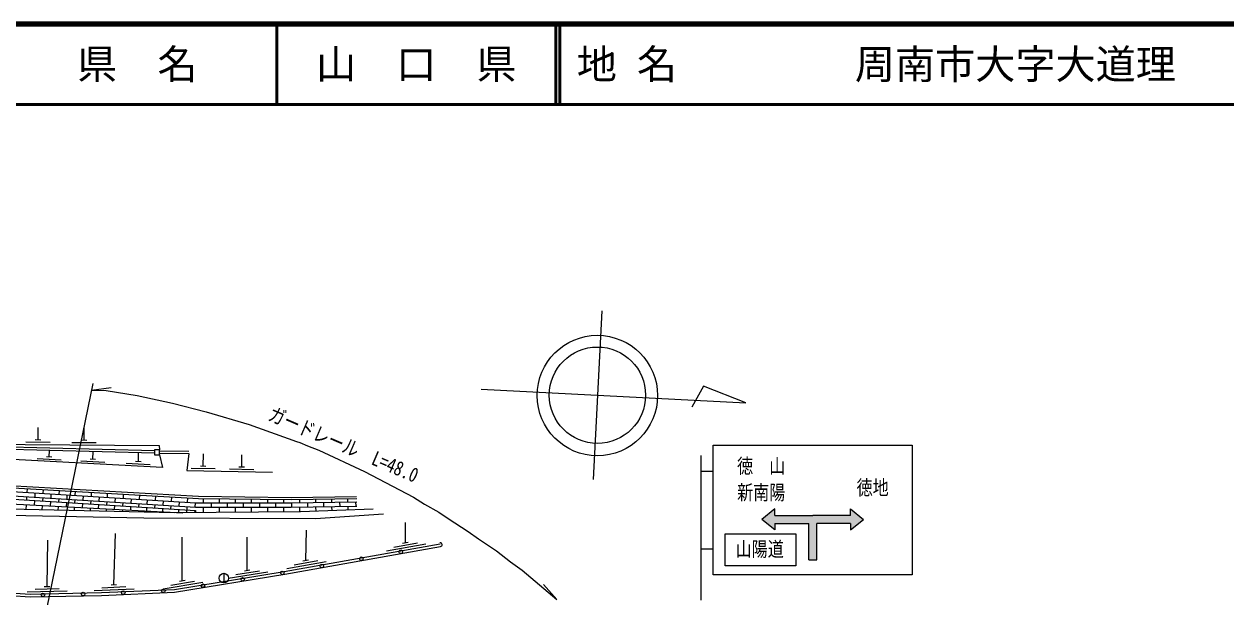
# Model space of a CAD drawing. Units: millimetres at full size, sheet at 1:1000; details may follow other scales. Extents: x 40000 to 680000, y 20000 to 380000.
# Drawn here: x 301508 to 451262, y 308656 to 380000 of the extents above; entities that cross this region are included whole.
import ezdxf
from ezdxf.enums import TextEntityAlignment as Align

# ---------------------------------------------------------------- set-up
doc = ezdxf.new("R2010")
doc.units = ezdxf.units.MM
doc.header["$LTSCALE"] = 1000
doc.linetypes.add('DASHED', pattern=[7.5, 6, -1.5])
for name, color, linetype, lineweight in [('M-BGD', 7, 'Continuous', 25), ('M-BMK-SRVR', 3, 'Continuous', 25), ('M-STR-HTXT', 7, 'Continuous', 13), ('M-STR-STRC', 7, 'Continuous', 25), ('M-TTL', 2, 'Continuous', 140), ('M-TTL-LINE', 7, 'Continuous', 50)]:
    doc.layers.add(name, color=color, linetype=linetype, lineweight=lineweight)
doc.layers.add('M-TTL-TXT', color=7, linetype='Continuous')
doc.styles.add('ＭＳ ゴシック', font='')
doc.styles.get('ＭＳ ゴシック').set_extended_font_data('MS Gothic')

msp = doc.modelspace()

# ---------------------------------------------------------------- hatches: boundary and pattern name
at = {"layer": 'M-STR-STRC'}
msp.add_hatch(color=256, dxfattribs=at).paths.add_polyline_path([(406095, 318316), (404474, 319616), (404474, 318816), (399773, 318816), (395072, 318816), (395072, 319616), (393450, 318316), (395072, 317016), (395072, 317816), (399273, 317816), (399273, 313260), (400273, 313260), (400273, 317816), (404474, 317816), (404474, 317016)])

# ---------------------------------------------------------------- linework, layer by layer
at = {"layer": 'M-BGD'}
for p, q in [((303252, 328243), (303263, 329743)), ((308984, 328199), (308995, 329699)), ((302902, 328245), (303602, 328240)), ((308634, 328202), (309334, 328196)), ((317770, 326542), (275062, 327635)), ((317770, 326842), (275069, 327935)), ((301749, 327954), (304749, 327931)), ((304642, 326125), (304682, 326874)), ((307481, 327910), (310481, 327888)), ((310079, 325839), (310126, 326738)), ((315759, 325541), (315786, 326593)), ((322046, 326523), (321788, 324396)), ((303129, 325904), (306125, 325746)), ((304293, 326143), (304992, 326106)), ((308565, 325618), (311561, 325461)), ((309729, 325858), (310428, 325821)), ((314245, 325320), (317241, 325163)), ((315410, 325560), (316109, 325523)), ((318375, 326357), (318772, 324783)), ((323826, 324958), (323853, 326458)), ((328634, 324870), (328661, 326370)), ((321788, 324396), (332446, 324200)), ((322320, 324686), (325320, 324631)), ((323476, 324965), (324176, 324952)), ((327128, 324598), (330128, 324542)), ((328284, 324876), (328984, 324864)), ((301898, 322150), (301868, 321677)), ((303894, 322037), (303864, 321553)), ((288080, 321593), (322854, 319430)), ((288222, 320858), (321301, 319122)), ((301835, 321138), (301810, 320739)), ((302808, 320677), (302772, 320095)), ((302866, 321615), (302833, 321076)), ((303831, 321014), (303806, 320614)), ((304804, 320552), (304769, 319990)), ((304862, 321491), (304829, 320952)), ((305827, 320890), (305802, 320490)), ((305891, 321923), (305861, 321429)), ((306859, 321367), (306825, 320827)), ((307823, 320765), (307798, 320366)), ((307888, 321810), (307857, 321305)), ((308855, 321243), (308821, 320703)), ((309819, 320641), (309794, 320242)), ((309885, 321696), (309853, 321181)), ((310851, 321119), (310817, 320579)), ((311815, 320517), (311791, 320118)), ((311882, 321582), (311849, 321057)), ((312847, 320994), (312813, 320455)), ((313878, 321469), (313845, 320932)), ((314843, 320870), (314810, 320331)), ((315875, 321355), (315841, 320808)), ((316839, 320746), (316806, 320207)), ((317872, 321241), (317837, 320684)), ((318835, 320622), (318802, 320083)), ((319869, 321128), (319834, 320560)), ((320832, 320498), (320798, 319958)), ((321866, 321014), (321830, 320436)), ((323827, 320928), (323828, 320371)), ((325827, 320901), (325828, 320372)), ((327827, 320873), (327828, 320373)), ((329827, 320845), (329828, 320374)), ((331827, 320818), (331828, 320375)), ((333827, 320790), (333828, 320376)), ((335821, 320793), (335827, 320393)), ((337821, 320824), (337827, 320424)), ((339821, 320854), (339827, 320455)), ((341821, 320885), (341827, 320486)), ((342827, 320501), (342835, 319961)), ((301773, 320147), (301735, 319528)), ((303770, 320042), (303736, 319483)), ((305768, 319937), (305737, 319438)), ((306800, 320428), (306766, 319885)), ((307765, 319832), (307738, 319393)), ((308796, 320304), (308764, 319780)), ((309762, 319728), (309739, 319348)), ((310792, 320180), (310761, 319675)), ((311760, 319623), (311740, 319303)), ((312789, 320056), (312758, 319570)), ((313757, 319518), (313741, 319258)), ((313812, 320393), (313787, 319994)), ((314785, 319932), (314756, 319465)), ((315754, 319413), (315742, 319213)), ((315808, 320269), (315783, 319870)), ((316781, 319807), (316753, 319361)), ((317752, 319308), (317743, 319168)), ((317804, 320145), (317779, 319745)), ((318777, 319683), (318750, 319256)), ((319749, 319203), (319744, 319123)), ((319800, 320021), (319775, 319621)), ((320773, 319559), (320748, 319151)), ((321796, 319896), (321748, 319125)), ((322769, 319435), (322751, 319133)), ((322828, 320374), (322794, 319834)), ((322854, 319430), (322859, 319164)), ((323828, 319830), (323828, 319142)), ((324828, 320371), (324828, 319831)), ((325828, 319831), (325828, 319158)), ((326828, 320372), (326828, 319832)), ((327828, 319832), (327828, 319174)), ((328828, 320373), (328828, 319833)), ((329828, 319834), (329828, 319190)), ((330828, 320375), (330828, 319834)), ((331828, 319835), (331828, 319206)), ((332828, 320376), (332828, 319835)), ((333828, 319836), (333828, 319222)), ((334828, 320377), (334836, 319837)), ((335836, 319852), (335845, 319238)), ((336827, 320408), (336836, 319868)), ((337836, 319883), (337844, 319313)), ((338827, 320439), (338836, 319899)), ((339835, 319914), (339843, 319391)), ((340827, 320470), (340835, 319930)), ((341835, 319945), (341843, 319469)), ((349018, 315427), (349052, 317915)), ((312698, 310171), (312916, 316560)), ((321226, 310674), (321229, 316086)), ((329317, 311984), (329300, 316086)), ((336602, 313211), (336712, 316978)), ((304385, 309958), (304481, 315730)), ((346663, 314397), (351585, 315276)), ((347594, 314868), (350548, 315395)), ((348674, 315365), (349363, 315488)), ((334246, 312181), (339168, 313059)), ((335178, 312652), (338131, 313179)), ((336257, 313149), (336946, 313272)), ((326403, 311598), (326403, 310398)), ((326945, 310992), (331880, 311792)), ((327884, 311448), (330845, 311928)), ((328971, 311928), (329662, 312040)), ((312348, 310156), (313048, 310187)), ((318854, 309683), (323790, 310482)), ((319794, 310139), (322755, 310618)), ((320881, 310619), (321572, 310730)), ((301898, 309305), (306897, 309412)), ((302892, 309627), (305891, 309690)), ((304035, 309951), (304735, 309966)), ((310227, 309461), (315222, 309682)), ((311213, 309805), (314210, 309937))]:
    msp.add_line(p, q, dxfattribs=at)
at = {"layer": 'M-BGD', "linetype": 'DASHED'}
for p, q in [((318370, 326853), (322048, 326823)), ((318370, 326553), (322046, 326523))]:
    msp.add_line(p, q, dxfattribs=at)
at = {"layer": 'M-BGD'}
for points in [[(251770, 339457), (244670, 331644), (243486, 329507), (240925, 319993), (241708, 318352), (244618, 317828), (259481, 316694), (283862, 314940), (289051, 319036), (316430, 318492), (337841, 318421), (346301, 318997)], [(345013, 319593), (335972, 319239), (320206, 319113), (288421, 319826), (283623, 316072), (248621, 318750), (244156, 319272), (242212, 320021), (245133, 330418), (252545, 338894)], [(318772, 324783), (289981, 326293), (279086, 326849), (280103, 330097)], [(279392, 327824), (318350, 327528), (318370, 326957)], [(287817, 322952), (323227, 320936), (334802, 320777), (342954, 320903)], [(287830, 323202), (323235, 321186), (334802, 321027), (342950, 321153)], [(287895, 322546), (322883, 320370), (334803, 320377), (342960, 320503)], [(288001, 321998), (322866, 319830), (334807, 319836), (342968, 319963)], [(291237, 309471), (291713, 309716), (302276, 309013), (311161, 309202), (320239, 309603), (333926, 311819), (353351, 315286)], [(292448, 309316), (302268, 308663), (311173, 308853), (320275, 309254), (333985, 311474), (353413, 314942)]]:
    msp.add_lwpolyline(points, dxfattribs=at)
msp.add_lwpolyline([(317770, 326357), (318370, 326357), (318370, 326957), (317770, 326957)], close=True, dxfattribs=at)
for centre, radius in [((348451, 314285), 225), ((343529, 313406), 225), ((326403, 310998), 600), ((333684, 311653), 225), ((338607, 312527), 225), ((323812, 310055), 225), ((328748, 310854), 225), ((303869, 308922), 225), ((308868, 309029), 225), ((313865, 309197), 225), ((318860, 309417), 225)]:
    msp.add_circle(centre, radius, dxfattribs=at)
msp.add_arc((353373, 315163), 225, 280.11993, 100.11993, dxfattribs=at)
at = {"layer": 'M-BMK-SRVR'}
for p, q in [((373493, 344268), (372401, 323296)), ((358467, 334536), (391451, 332819)), ((386181, 334901), (384697, 332293)), ((391451, 332819), (386181, 334901))]:
    msp.add_line(p, q, dxfattribs=at)
for centre, radius in [((372945, 333740), 7500), ((372947, 333782), 6000)]:
    msp.add_circle(centre, radius, dxfattribs=at)
at = {"layer": 'M-STR-HTXT'}
for p, q in [((310087, 335247), (304044, 305947)), ((309912, 334400), (312344, 334742)), ((367882, 308357), (366250, 310191))]:
    msp.add_line(p, q, dxfattribs=at)
msp.add_lwpolyline([(309912, 334400), (311758, 334377), (315592, 333748), (320009, 332808), (324184, 331722), (329543, 330132), (335471, 328002), (335858, 327891), (336826, 327464), (338242, 326928), (343932, 324290), (350015, 321082), (351399, 320223), (353198, 319202), (354345, 318425), (356858, 316811), (358113, 315881), (360386, 314391), (362124, 313018), (363581, 312010), (367882, 308357)], dxfattribs=at)
at = {"layer": 'M-STR-STRC'}
for p, q in [((385867, 308261), (385867, 326264)), ((385867, 324305), (387367, 324305)), ((395072, 319616), (393450, 318316)), ((395072, 318816), (395072, 319616)), ((404474, 318816), (404474, 319616)), ((404474, 319616), (406095, 318316)), ((395072, 317016), (393450, 318316)), ((395072, 318816), (399773, 318816)), ((395072, 317816), (399273, 317816)), ((395072, 317816), (395072, 317016)), ((399273, 313260), (399273, 317816)), ((404474, 318816), (399773, 318816)), ((400273, 313260), (400273, 317816)), ((404474, 317816), (400273, 317816)), ((404474, 317016), (406095, 318316)), ((404474, 317816), (404474, 317016)), ((385867, 314647), (387367, 314647)), ((399273, 313260), (400273, 313260))]:
    msp.add_line(p, q, dxfattribs=at)
for points in [[(387367, 327540), (412178, 327540), (412178, 311411), (387367, 311411)], [(388855, 316500), (397687, 316500), (397687, 312533), (388855, 312533)]]:
    msp.add_lwpolyline(points, close=True, dxfattribs=at)
at = {"layer": 'M-TTL'}
msp.add_line((680000, 380000), (40000, 380000), dxfattribs=at)
at = {"layer": 'M-TTL-LINE'}
for p, q in [((333000, 380000), (333000, 370000)), ((367750, 380000), (367750, 370000)), ((368250, 380000), (368250, 370000)), ((40000, 370000), (680000, 370000))]:
    msp.add_line(p, q, dxfattribs=at)

# ---------------------------------------------------------------- texts
at = {"layer": 'M-STR-HTXT', "style": 'ＭＳ ゴシック', "width": 0.8}
msp.add_text('ガードレール\u3000L=48.0', height=1833, rotation=336.745, dxfattribs=at).set_placement((340746, 326293), align=Align.BOTTOM_CENTER)
at = {"layer": 'M-STR-STRC', "style": 'ＭＳ ゴシック', "width": 0.8}
for s, p in [('徳\u3000山', (393352, 324970)), ('新南陽', (393352, 321670)), ('徳地', (407241, 322278)), ('山陽道', (393168, 314614))]:
    msp.add_text(s, height=1833, dxfattribs=at).set_placement(p, align=Align.MIDDLE_CENTER)
at = {"layer": 'M-TTL-TXT', "style": 'ＭＳ ゴシック'}
for s, p in [('県\u3000名', (315625, 375000)), ('山\u3000口\u3000県', (350375, 375000))]:
    msp.add_text(s, height=3666, dxfattribs=at).set_placement(p, align=Align.MIDDLE_CENTER)
for s, p in [('地 名', (370380, 375000)), ('周南市大字大道理', (405024, 375000))]:
    msp.add_text(s, height=3666, dxfattribs=at).set_placement(p, align=Align.MIDDLE_LEFT)

doc.saveas('drawing.dxf')
